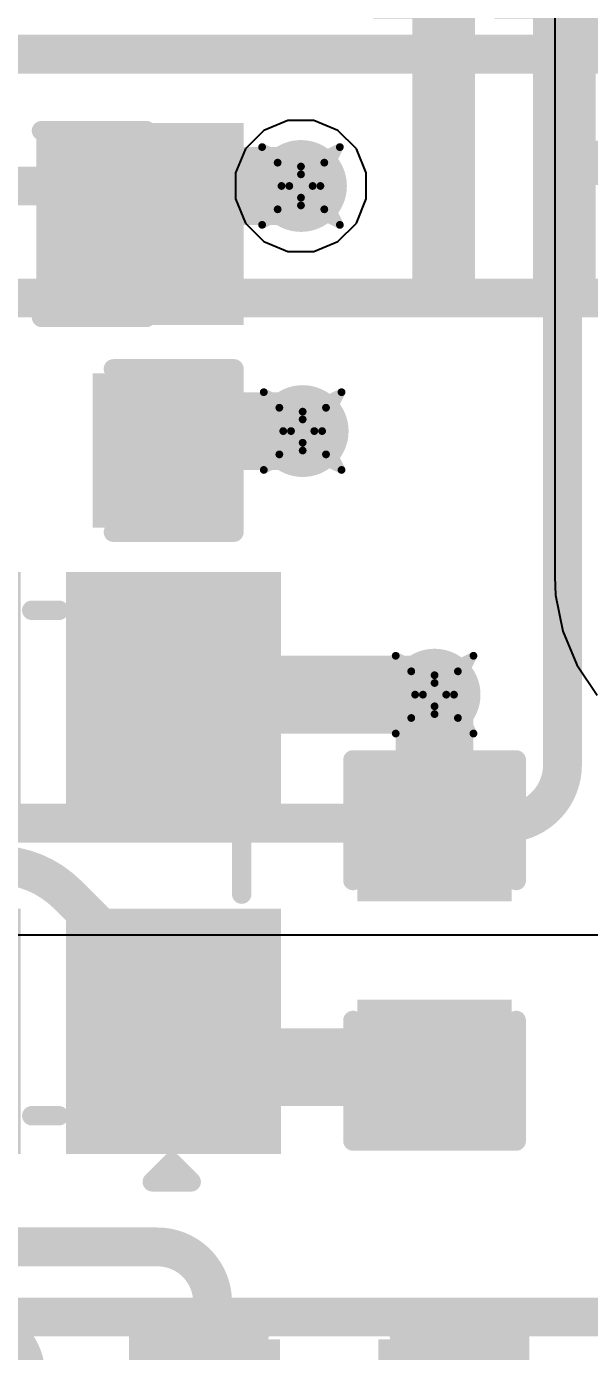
# Model space of a CAD drawing. Header units: inches. Extents: x -2 to 5376, y -4 to 5426.
# Drawn here: x 84.89 to 88.57, y 32.43 to 41.09 of the extents above; entities that cross this region are included whole.
import ezdxf

# ---------------------------------------------------------------- set-up
doc = ezdxf.new("R2010")
doc.units = ezdxf.units.IN
for name, color, linetype in [('Bottom Layer', 5, 'Continuous'), ('Drill Drawing', 1, 'Continuous'), ('Layer 1', 16, 'Continuous'), ('Layer 2', 76, 'Continuous'), ('Top Layer', 1, 'Continuous'), ('Top Overlay', 2, 'Continuous'), ('Top Paste', 8, 'Continuous'), ('Top Solder', 216, 'Continuous'), ('Via Holes', 16, 'Continuous')]:
    doc.layers.add(name, color=color, linetype=linetype)
doc.styles.add('Arial Black_Bold', font='', dxfattribs={"height": 0.2})
doc.styles.get('Arial Black_Bold').set_extended_font_data('Arial Black', bold=True)

# ---------------------------------------------------------------- blocks, each defined once
blk = doc.blocks.new('SMD3225_4P_132')
at = {"layer": 'Top Layer'}
for points in [[(-1.8, 1.45), (-0.4, 1.45), (-0.4, 0.25), (-1.8, 0.25)], [(0.4, 1.45), (1.8, 1.45), (1.8, 0.25), (0.4, 0.25)], [(-1.8, -0.25), (-0.4, -0.25), (-0.4, -1.45), (-1.8, -1.45)], [(0.4, -0.25), (1.8, -0.25), (1.8, -1.45), (0.4, -1.45)]]:
    blk.add_hatch(color=1, dxfattribs=at).paths.add_polyline_path(points)
at = {"layer": 'Top Paste'}
for points in [[(-1.8, 1.45), (-0.4, 1.45), (-0.4, 0.25), (-1.8, 0.25)], [(0.4, 1.45), (1.8, 1.45), (1.8, 0.25), (0.4, 0.25)], [(-1.8, -0.25), (-0.4, -0.25), (-0.4, -1.45), (-1.8, -1.45)], [(0.4, -0.25), (1.8, -0.25), (1.8, -1.45), (0.4, -1.45)]]:
    blk.add_hatch(color=8, dxfattribs=at).paths.add_polyline_path(points)
at = {"layer": 'Top Solder'}
for points in [[(-1.9016, 1.5516), (-0.2984, 1.5516), (-0.2984, 0.1484), (-1.9016, 0.1484)], [(0.2984, 1.5516), (1.9016, 1.5516), (1.9016, 0.1484), (0.2984, 0.1484)], [(-1.9016, -0.1484), (-0.2984, -0.1484), (-0.2984, -1.5516), (-1.9016, -1.5516)], [(0.2984, -0.1484), (1.9016, -0.1484), (1.9016, -1.5516), (0.2984, -1.5516)]]:
    blk.add_hatch(color=216, dxfattribs=at).paths.add_polyline_path(points)
at = {"layer": 'Top Overlay'}
for points in [[(-0.2032, 1.2954, 0.127, 0.127, 0), (0.1778, 1.2954, 0.127, 0.127, 0)], [(-1.651, 0.0762, 0.127, 0.127, 0), (-1.651, -0.1016, 0.127, 0.127, 0)], [(1.651, 0.0762, 0.127, 0.127, 0), (1.651, -0.1016, 0.127, 0.127, 0)], [(-2.0828, -0.7112, 0.127, 0.127, 0), (-2.0828, -0.9652, 0.127, 0.127, 0)], [(-2.0828, -0.7112, 0.127, 0.127, 0), (-1.9558, -0.8382, 0.127, 0.127, 0)], [(-1.9558, -0.8382, 0.127, 0.127, 0), (-2.0828, -0.9652, 0.127, 0.127, 0)], [(-0.2032, -1.2954, 0.127, 0.127, 0), (0.1778, -1.2954, 0.127, 0.127, 0)]]:
    blk.add_lwpolyline(points, format="xyseb", dxfattribs=at)
for points in [[(-0.2349, 1.2954, 0.0635, 0.0635, 1), (-0.1714, 1.2954, 0.0635, 0.0635, 1)], [(0.1461, 1.2954, 0.0635, 0.0635, 1), (0.2095, 1.2954, 0.0635, 0.0635, 1)], [(-1.6827, 0.0762, 0.0635, 0.0635, 1), (-1.6193, 0.0762, 0.0635, 0.0635, 1)], [(1.6193, 0.0762, 0.0635, 0.0635, 1), (1.6827, 0.0762, 0.0635, 0.0635, 1)], [(-1.6827, -0.1016, 0.0635, 0.0635, 1), (-1.6193, -0.1016, 0.0635, 0.0635, 1)], [(1.6193, -0.1016, 0.0635, 0.0635, 1), (1.6827, -0.1016, 0.0635, 0.0635, 1)], [(-2.1145, -0.7112, 0.0635, 0.0635, 1), (-2.0511, -0.7112, 0.0635, 0.0635, 1)], [(-2.1145, -0.7112, 0.0635, 0.0635, 1), (-2.0511, -0.7112, 0.0635, 0.0635, 1)], [(-1.9875, -0.8382, 0.0635, 0.0635, 1), (-1.9241, -0.8382, 0.0635, 0.0635, 1)], [(-1.9875, -0.8382, 0.0635, 0.0635, 1), (-1.9241, -0.8382, 0.0635, 0.0635, 1)], [(-2.1145, -0.9652, 0.0635, 0.0635, 1), (-2.0511, -0.9652, 0.0635, 0.0635, 1)], [(-2.1145, -0.9652, 0.0635, 0.0635, 1), (-2.0511, -0.9652, 0.0635, 0.0635, 1)], [(-0.2349, -1.2954, 0.0635, 0.0635, 1), (-0.1714, -1.2954, 0.0635, 0.0635, 1)], [(0.1461, -1.2954, 0.0635, 0.0635, 1), (0.2095, -1.2954, 0.0635, 0.0635, 1)]]:
    blk.add_lwpolyline(points, format="xyseb", close=True, dxfattribs=at)
blk = doc.blocks.new('LED_0603_243')
at = {"layer": 'Top Layer'}
for points in [[(-1, 0.5), (-0.5, 0.5), (-0.5, -0.5), (-1, -0.5)], [(0.5, 0.5), (1, 0.5), (1, -0.5), (0.5, -0.5)]]:
    blk.add_hatch(color=1, dxfattribs=at).paths.add_polyline_path(points)
at = {"layer": 'Top Overlay'}
blk.add_hatch(color=2, dxfattribs=at).paths.add_polyline_path([(1.1176, -0.6604), (1.7526, -0.6604), (1.7526, 0.6604), (1.1176, 0.6604)])
at = {"layer": 'Top Paste'}
for points in [[(-1, 0.5), (-0.5, 0.5), (-0.5, -0.5), (-1, -0.5)], [(0.5, 0.5), (1, 0.5), (1, -0.5), (0.5, -0.5)]]:
    blk.add_hatch(color=8, dxfattribs=at).paths.add_polyline_path(points)
at = {"layer": 'Top Solder'}
for points in [[(-1.1016, 0.6016), (-0.3984, 0.6016), (-0.3984, -0.6016), (-1.1016, -0.6016)], [(0.3984, 0.6016), (1.1016, 0.6016), (1.1016, -0.6016), (0.3984, -0.6016)]]:
    blk.add_hatch(color=216, dxfattribs=at).paths.add_polyline_path(points)
at = {"layer": 'Top Overlay'}
for points in [[(-1.1176, 0.6096, 0.127, 0.127, 0), (-0.4318, 0.6096, 0.127, 0.127, 0)], [(-1.1176, -0.6096, 0.127, 0.127, 0), (-1.1176, 0.6096, 0.127, 0.127, 0)], [(0.4318, 0.6096, 0.127, 0.127, 0), (1.1176, 0.6096, 0.127, 0.127, 0)], [(1.1176, -0.6096, 0.127, 0.127, 0), (1.1176, 0.6096, 0.127, 0.127, 0)], [(-1.1176, -0.6096, 0.127, 0.127, 0), (-0.4318, -0.6096, 0.127, 0.127, 0)], [(0.4318, -0.6096, 0.127, 0.127, 0), (1.1176, -0.6096, 0.127, 0.127, 0)]]:
    blk.add_lwpolyline(points, format="xyseb", dxfattribs=at)
for points in [[(-1.1494, 0.6096, 0.0635, 0.0635, 1), (-1.0858, 0.6096, 0.0635, 0.0635, 1)], [(-1.1494, 0.6096, 0.0635, 0.0635, 1), (-1.0858, 0.6096, 0.0635, 0.0635, 1)], [(-0.4636, 0.6096, 0.0635, 0.0635, 1), (-0.4001, 0.6096, 0.0635, 0.0635, 1)], [(0.4001, 0.6096, 0.0635, 0.0635, 1), (0.4636, 0.6096, 0.0635, 0.0635, 1)], [(1.0859, 0.6096, 0.0635, 0.0635, 1), (1.1494, 0.6096, 0.0635, 0.0635, 1)], [(1.0859, 0.6096, 0.0635, 0.0635, 1), (1.1494, 0.6096, 0.0635, 0.0635, 1)], [(-1.1494, -0.6096, 0.0635, 0.0635, 1), (-1.0858, -0.6096, 0.0635, 0.0635, 1)], [(-1.1494, -0.6096, 0.0635, 0.0635, 1), (-1.0858, -0.6096, 0.0635, 0.0635, 1)], [(-0.4636, -0.6096, 0.0635, 0.0635, 1), (-0.4001, -0.6096, 0.0635, 0.0635, 1)], [(0.4001, -0.6096, 0.0635, 0.0635, 1), (0.4636, -0.6096, 0.0635, 0.0635, 1)], [(1.0859, -0.6096, 0.0635, 0.0635, 1), (1.1494, -0.6096, 0.0635, 0.0635, 1)], [(1.0859, -0.6096, 0.0635, 0.0635, 1), (1.1494, -0.6096, 0.0635, 0.0635, 1)]]:
    blk.add_lwpolyline(points, format="xyseb", close=True, dxfattribs=at)
blk = doc.blocks.new('C___0603_327')
at = {"layer": 'Top Layer'}
for points in [[(-0.381, 0.4445), (-0.381, -0.4445), (-1.143, -0.4445), (-1.143, 0.4445)], [(1.143, 0.4445), (1.143, -0.4445), (0.381, -0.4445), (0.381, 0.4445)]]:
    blk.add_hatch(color=1, dxfattribs=at).paths.add_polyline_path(points)
at = {"layer": 'Top Paste'}
for points in [[(-0.381, 0.4445), (-0.381, -0.4445), (-1.143, -0.4445), (-1.143, 0.4445)], [(1.143, 0.4445), (1.143, -0.4445), (0.381, -0.4445), (0.381, 0.4445)]]:
    blk.add_hatch(color=8, dxfattribs=at).paths.add_polyline_path(points)
at = {"layer": 'Top Solder'}
for points in [[(-0.321, 0.5045), (-0.321, -0.5045), (-1.203, -0.5045), (-1.203, 0.5045)], [(1.203, 0.5045), (1.203, -0.5045), (0.321, -0.5045), (0.321, 0.5045)]]:
    blk.add_hatch(color=216, dxfattribs=at).paths.add_polyline_path(points)
at = {"layer": 'Top Overlay'}
for points in [[(-1.2446, 0.5334, 0.127, 0.127, 0), (-1.2446, -0.5334, 0.127, 0.127, 0)], [(-0.4572, 0.5334, 0.127, 0.127, 0), (-1.2446, 0.5334, 0.127, 0.127, 0)], [(1.2446, 0.5334, 0.127, 0.127, 0), (0.4572, 0.5334, 0.127, 0.127, 0)], [(1.2446, 0.5334, 0.127, 0.127, 0), (1.2446, -0.5334, 0.127, 0.127, 0)], [(-0.4572, -0.5334, 0.127, 0.127, 0), (-1.2446, -0.5334, 0.127, 0.127, 0)], [(1.2446, -0.5334, 0.127, 0.127, 0), (0.4572, -0.5334, 0.127, 0.127, 0)]]:
    blk.add_lwpolyline(points, format="xyseb", dxfattribs=at)
for points in [[(-1.2764, 0.5334, 0.0635, 0.0635, 1), (-1.2128, 0.5334, 0.0635, 0.0635, 1)], [(-1.2764, 0.5334, 0.0635, 0.0635, 1), (-1.2128, 0.5334, 0.0635, 0.0635, 1)], [(-0.4889, 0.5334, 0.0635, 0.0635, 1), (-0.4254, 0.5334, 0.0635, 0.0635, 1)], [(0.4254, 0.5334, 0.0635, 0.0635, 1), (0.4889, 0.5334, 0.0635, 0.0635, 1)], [(1.2128, 0.5334, 0.0635, 0.0635, 1), (1.2764, 0.5334, 0.0635, 0.0635, 1)], [(1.2128, 0.5334, 0.0635, 0.0635, 1), (1.2764, 0.5334, 0.0635, 0.0635, 1)], [(-1.2764, -0.5334, 0.0635, 0.0635, 1), (-1.2128, -0.5334, 0.0635, 0.0635, 1)], [(-1.2764, -0.5334, 0.0635, 0.0635, 1), (-1.2128, -0.5334, 0.0635, 0.0635, 1)], [(-0.4889, -0.5334, 0.0635, 0.0635, 1), (-0.4254, -0.5334, 0.0635, 0.0635, 1)], [(0.4254, -0.5334, 0.0635, 0.0635, 1), (0.4889, -0.5334, 0.0635, 0.0635, 1)], [(1.2128, -0.5334, 0.0635, 0.0635, 1), (1.2764, -0.5334, 0.0635, 0.0635, 1)], [(1.2128, -0.5334, 0.0635, 0.0635, 1), (1.2764, -0.5334, 0.0635, 0.0635, 1)]]:
    blk.add_lwpolyline(points, format="xyseb", close=True, dxfattribs=at)
blk = doc.blocks.new('C___0603_337')
at = {"layer": 'Top Layer'}
for points in [[(-0.381, 0.4445), (-0.381, -0.4445), (-1.143, -0.4445), (-1.143, 0.4445)], [(1.143, 0.4445), (1.143, -0.4445), (0.381, -0.4445), (0.381, 0.4445)]]:
    blk.add_hatch(color=1, dxfattribs=at).paths.add_polyline_path(points)
at = {"layer": 'Top Paste'}
for points in [[(-0.381, 0.4445), (-0.381, -0.4445), (-1.143, -0.4445), (-1.143, 0.4445)], [(1.143, 0.4445), (1.143, -0.4445), (0.381, -0.4445), (0.381, 0.4445)]]:
    blk.add_hatch(color=8, dxfattribs=at).paths.add_polyline_path(points)
at = {"layer": 'Top Solder'}
for points in [[(-0.321, 0.5045), (-0.321, -0.5045), (-1.203, -0.5045), (-1.203, 0.5045)], [(1.203, 0.5045), (1.203, -0.5045), (0.321, -0.5045), (0.321, 0.5045)]]:
    blk.add_hatch(color=216, dxfattribs=at).paths.add_polyline_path(points)
at = {"layer": 'Top Overlay'}
for points in [[(-1.2446, -0.5334, 0.127, 0.127, 0), (-1.2446, 0.5334, 0.127, 0.127, 0)], [(-0.4572, 0.5334, 0.127, 0.127, 0), (-1.2446, 0.5334, 0.127, 0.127, 0)], [(1.2446, 0.5334, 0.127, 0.127, 0), (0.4572, 0.5334, 0.127, 0.127, 0)], [(1.2446, -0.5334, 0.127, 0.127, 0), (1.2446, 0.5334, 0.127, 0.127, 0)], [(-0.4572, -0.5334, 0.127, 0.127, 0), (-1.2446, -0.5334, 0.127, 0.127, 0)], [(1.2446, -0.5334, 0.127, 0.127, 0), (0.4572, -0.5334, 0.127, 0.127, 0)]]:
    blk.add_lwpolyline(points, format="xyseb", dxfattribs=at)
for points in [[(-1.2764, 0.5334, 0.0635, 0.0635, 1), (-1.2128, 0.5334, 0.0635, 0.0635, 1)], [(-1.2764, 0.5334, 0.0635, 0.0635, 1), (-1.2128, 0.5334, 0.0635, 0.0635, 1)], [(-0.4889, 0.5334, 0.0635, 0.0635, 1), (-0.4254, 0.5334, 0.0635, 0.0635, 1)], [(0.4254, 0.5334, 0.0635, 0.0635, 1), (0.4889, 0.5334, 0.0635, 0.0635, 1)], [(1.2128, 0.5334, 0.0635, 0.0635, 1), (1.2764, 0.5334, 0.0635, 0.0635, 1)], [(1.2128, 0.5334, 0.0635, 0.0635, 1), (1.2764, 0.5334, 0.0635, 0.0635, 1)], [(-1.2764, -0.5334, 0.0635, 0.0635, 1), (-1.2128, -0.5334, 0.0635, 0.0635, 1)], [(-1.2764, -0.5334, 0.0635, 0.0635, 1), (-1.2128, -0.5334, 0.0635, 0.0635, 1)], [(-0.4889, -0.5334, 0.0635, 0.0635, 1), (-0.4254, -0.5334, 0.0635, 0.0635, 1)], [(0.4254, -0.5334, 0.0635, 0.0635, 1), (0.4889, -0.5334, 0.0635, 0.0635, 1)], [(1.2128, -0.5334, 0.0635, 0.0635, 1), (1.2764, -0.5334, 0.0635, 0.0635, 1)], [(1.2128, -0.5334, 0.0635, 0.0635, 1), (1.2764, -0.5334, 0.0635, 0.0635, 1)]]:
    blk.add_lwpolyline(points, format="xyseb", close=True, dxfattribs=at)
blk = doc.blocks.new('C___0603_338')
at = {"layer": 'Top Layer'}
for points in [[(-0.381, 0.4445), (-0.381, -0.4445), (-1.143, -0.4445), (-1.143, 0.4445)], [(1.143, 0.4445), (1.143, -0.4445), (0.381, -0.4445), (0.381, 0.4445)]]:
    blk.add_hatch(color=1, dxfattribs=at).paths.add_polyline_path(points)
at = {"layer": 'Top Paste'}
for points in [[(-0.381, 0.4445), (-0.381, -0.4445), (-1.143, -0.4445), (-1.143, 0.4445)], [(1.143, 0.4445), (1.143, -0.4445), (0.381, -0.4445), (0.381, 0.4445)]]:
    blk.add_hatch(color=8, dxfattribs=at).paths.add_polyline_path(points)
at = {"layer": 'Top Solder'}
for points in [[(-0.321, 0.5045), (-0.321, -0.5045), (-1.203, -0.5045), (-1.203, 0.5045)], [(1.203, 0.5045), (1.203, -0.5045), (0.321, -0.5045), (0.321, 0.5045)]]:
    blk.add_hatch(color=216, dxfattribs=at).paths.add_polyline_path(points)
at = {"layer": 'Top Overlay'}
for points in [[(-1.2446, 0.5334, 0.127, 0.127, 0), (-1.2446, -0.5334, 0.127, 0.127, 0)], [(-0.4572, 0.5334, 0.127, 0.127, 0), (-1.2446, 0.5334, 0.127, 0.127, 0)], [(1.2446, 0.5334, 0.127, 0.127, 0), (0.4572, 0.5334, 0.127, 0.127, 0)], [(1.2446, 0.5334, 0.127, 0.127, 0), (1.2446, -0.5334, 0.127, 0.127, 0)], [(-0.4572, -0.5334, 0.127, 0.127, 0), (-1.2446, -0.5334, 0.127, 0.127, 0)], [(1.2446, -0.5334, 0.127, 0.127, 0), (0.4572, -0.5334, 0.127, 0.127, 0)]]:
    blk.add_lwpolyline(points, format="xyseb", dxfattribs=at)
for points in [[(-1.2764, 0.5334, 0.0635, 0.0635, 1), (-1.2128, 0.5334, 0.0635, 0.0635, 1)], [(-1.2764, 0.5334, 0.0635, 0.0635, 1), (-1.2128, 0.5334, 0.0635, 0.0635, 1)], [(-0.4889, 0.5334, 0.0635, 0.0635, 1), (-0.4254, 0.5334, 0.0635, 0.0635, 1)], [(0.4254, 0.5334, 0.0635, 0.0635, 1), (0.4889, 0.5334, 0.0635, 0.0635, 1)], [(1.2128, 0.5334, 0.0635, 0.0635, 1), (1.2764, 0.5334, 0.0635, 0.0635, 1)], [(1.2128, 0.5334, 0.0635, 0.0635, 1), (1.2764, 0.5334, 0.0635, 0.0635, 1)], [(-1.2764, -0.5334, 0.0635, 0.0635, 1), (-1.2128, -0.5334, 0.0635, 0.0635, 1)], [(-1.2764, -0.5334, 0.0635, 0.0635, 1), (-1.2128, -0.5334, 0.0635, 0.0635, 1)], [(-0.4889, -0.5334, 0.0635, 0.0635, 1), (-0.4254, -0.5334, 0.0635, 0.0635, 1)], [(0.4254, -0.5334, 0.0635, 0.0635, 1), (0.4889, -0.5334, 0.0635, 0.0635, 1)], [(1.2128, -0.5334, 0.0635, 0.0635, 1), (1.2764, -0.5334, 0.0635, 0.0635, 1)], [(1.2128, -0.5334, 0.0635, 0.0635, 1), (1.2764, -0.5334, 0.0635, 0.0635, 1)]]:
    blk.add_lwpolyline(points, format="xyseb", close=True, dxfattribs=at)

msp = doc.modelspace()

# ---------------------------------------------------------------- hatches: boundary and pattern name
at = {"layer": 'Bottom Layer'}
h = msp.add_hatch(color=5, dxfattribs=at)
edge = h.paths.add_edge_path()
edge.add_arc((86.6835, 40.0442), 0.3, 0, 360)
h = msp.add_hatch(color=5, dxfattribs=at)
edge = h.paths.add_edge_path()
edge.add_arc((86.6946, 38.443), 0.3, 0, 360)
h = msp.add_hatch(color=5, dxfattribs=at)
edge = h.paths.add_edge_path()
edge.add_arc((87.5564, 36.721), 0.3, 0, 360)
at = {"layer": 'Layer 1'}
h = msp.add_hatch(color=16, dxfattribs=at)
edge = h.paths.add_edge_path()
edge.add_arc((86.6835, 40.0442), 0.3, 0, 360)
h = msp.add_hatch(color=16, dxfattribs=at)
edge = h.paths.add_edge_path()
edge.add_arc((86.6946, 38.443), 0.3, 0, 360)
h = msp.add_hatch(color=16, dxfattribs=at)
edge = h.paths.add_edge_path()
edge.add_arc((87.5564, 36.721), 0.3, 0, 360)
at = {"layer": 'Layer 2'}
h = msp.add_hatch(color=76, dxfattribs=at)
edge = h.paths.add_edge_path()
edge.add_arc((86.6835, 40.0442), 0.3, 0, 360)
h = msp.add_hatch(color=76, dxfattribs=at)
edge = h.paths.add_edge_path()
edge.add_arc((86.6946, 38.443), 0.3, 0, 360)
h = msp.add_hatch(color=76, dxfattribs=at)
edge = h.paths.add_edge_path()
edge.add_arc((87.5564, 36.721), 0.3, 0, 360)
at = {"layer": 'Top Layer'}
h = msp.add_hatch(color=1, dxfattribs=at)
edge = h.paths.add_edge_path()
edge.add_arc((86.6835, 40.0442), 0.3, 0, 360)
h = msp.add_hatch(color=1, dxfattribs=at)
edge = h.paths.add_edge_path()
edge.add_arc((86.6946, 38.443), 0.3, 0, 360)
h = msp.add_hatch(color=1, dxfattribs=at)
edge = h.paths.add_edge_path()
edge.add_arc((87.5564, 36.721), 0.3, 0, 360)
at = {"layer": 'Via Holes'}
h = msp.add_hatch(color=7, dxfattribs=at)
edge = h.paths.add_edge_path()
edge.add_arc((86.6835, 40.0442), 0.15, 0, 360)
h = msp.add_hatch(color=7, dxfattribs=at)
edge = h.paths.add_edge_path()
edge.add_arc((86.6946, 38.443), 0.15, 0, 360)
h = msp.add_hatch(color=7, dxfattribs=at)
edge = h.paths.add_edge_path()
edge.add_arc((87.5564, 36.721), 0.15, 0, 360)

# ---------------------------------------------------------------- linework, layer by layer
at = {"layer": 'Bottom Layer'}
for points in [[(75.4791, 40.9056, 0.254, 0.254, 0), (97.3488, 40.9056, 0.254, 0.254, 0)], [(75.411, 39.3124, 0.254, 0.254, 0), (96.0465, 39.3124, 0.254, 0.254, 0)], [(74.3319, 32.6554, 0.254, 0.254, 0), (98.52, 32.6554, 0.254, 0.254, 0)]]:
    msp.add_lwpolyline(points, format="xyseb", dxfattribs=at)
at = {"layer": 'Drill Drawing'}
for points in [[(86.4295, 40.2982, 0.0508, 0.0508, 0), (86.6835, 40.1712, 0.0508, 0.0508, 0)], [(86.4295, 40.2982, 0.0508, 0.0508, 0), (86.5565, 40.0442, 0.0508, 0.0508, 0)], [(86.6835, 40.1712, 0.0508, 0.0508, 0), (86.9375, 40.2982, 0.0508, 0.0508, 0)], [(86.8105, 40.0442, 0.0508, 0.0508, 0), (86.9375, 40.2982, 0.0508, 0.0508, 0)], [(86.5311, 40.1966, 0.0508, 0.0508, 0), (86.6835, 40.1204, 0.0508, 0.0508, 0)], [(86.5311, 40.1966, 0.0508, 0.0508, 0), (86.6073, 40.0442, 0.0508, 0.0508, 0)], [(86.6835, 40.1204, 0.0508, 0.0508, 0), (86.8359, 40.1966, 0.0508, 0.0508, 0)], [(86.7597, 40.0442, 0.0508, 0.0508, 0), (86.8359, 40.1966, 0.0508, 0.0508, 0)], [(86.4295, 39.7902, 0.0508, 0.0508, 0), (86.5565, 40.0442, 0.0508, 0.0508, 0)], [(86.5311, 39.8918, 0.0508, 0.0508, 0), (86.6073, 40.0442, 0.0508, 0.0508, 0)], [(86.5311, 39.8918, 0.0508, 0.0508, 0), (86.6835, 39.968, 0.0508, 0.0508, 0)], [(86.6835, 39.968, 0.0508, 0.0508, 0), (86.8359, 39.8918, 0.0508, 0.0508, 0)], [(86.7597, 40.0442, 0.0508, 0.0508, 0), (86.8359, 39.8918, 0.0508, 0.0508, 0)], [(86.8105, 40.0442, 0.0508, 0.0508, 0), (86.9375, 39.7902, 0.0508, 0.0508, 0)], [(86.4295, 39.7902, 0.0508, 0.0508, 0), (86.6835, 39.9172, 0.0508, 0.0508, 0)], [(86.6835, 39.9172, 0.0508, 0.0508, 0), (86.9375, 39.7902, 0.0508, 0.0508, 0)], [(86.4406, 38.697, 0.0508, 0.0508, 0), (86.6946, 38.57, 0.0508, 0.0508, 0)], [(86.4406, 38.697, 0.0508, 0.0508, 0), (86.5676, 38.443, 0.0508, 0.0508, 0)], [(86.6946, 38.57, 0.0508, 0.0508, 0), (86.9486, 38.697, 0.0508, 0.0508, 0)], [(86.8216, 38.443, 0.0508, 0.0508, 0), (86.9486, 38.697, 0.0508, 0.0508, 0)], [(86.5422, 38.5954, 0.0508, 0.0508, 0), (86.6946, 38.5192, 0.0508, 0.0508, 0)], [(86.5422, 38.5954, 0.0508, 0.0508, 0), (86.6184, 38.443, 0.0508, 0.0508, 0)], [(86.6946, 38.5192, 0.0508, 0.0508, 0), (86.847, 38.5954, 0.0508, 0.0508, 0)], [(86.7708, 38.443, 0.0508, 0.0508, 0), (86.847, 38.5954, 0.0508, 0.0508, 0)], [(86.4406, 38.189, 0.0508, 0.0508, 0), (86.5676, 38.443, 0.0508, 0.0508, 0)], [(86.5422, 38.2906, 0.0508, 0.0508, 0), (86.6184, 38.443, 0.0508, 0.0508, 0)], [(86.7708, 38.443, 0.0508, 0.0508, 0), (86.847, 38.2906, 0.0508, 0.0508, 0)], [(86.8216, 38.443, 0.0508, 0.0508, 0), (86.9486, 38.189, 0.0508, 0.0508, 0)], [(86.5422, 38.2906, 0.0508, 0.0508, 0), (86.6946, 38.3668, 0.0508, 0.0508, 0)], [(86.6946, 38.3668, 0.0508, 0.0508, 0), (86.847, 38.2906, 0.0508, 0.0508, 0)], [(86.4406, 38.189, 0.0508, 0.0508, 0), (86.6946, 38.316, 0.0508, 0.0508, 0)], [(86.6946, 38.316, 0.0508, 0.0508, 0), (86.9486, 38.189, 0.0508, 0.0508, 0)], [(87.3024, 36.975, 0.0508, 0.0508, 0), (87.5564, 36.848, 0.0508, 0.0508, 0)], [(87.3024, 36.975, 0.0508, 0.0508, 0), (87.4294, 36.721, 0.0508, 0.0508, 0)], [(87.5564, 36.848, 0.0508, 0.0508, 0), (87.8104, 36.975, 0.0508, 0.0508, 0)], [(87.6834, 36.721, 0.0508, 0.0508, 0), (87.8104, 36.975, 0.0508, 0.0508, 0)], [(87.404, 36.8734, 0.0508, 0.0508, 0), (87.5564, 36.7972, 0.0508, 0.0508, 0)], [(87.404, 36.8734, 0.0508, 0.0508, 0), (87.4802, 36.721, 0.0508, 0.0508, 0)], [(87.5564, 36.7972, 0.0508, 0.0508, 0), (87.7088, 36.8734, 0.0508, 0.0508, 0)], [(87.6326, 36.721, 0.0508, 0.0508, 0), (87.7088, 36.8734, 0.0508, 0.0508, 0)], [(87.3024, 36.467, 0.0508, 0.0508, 0), (87.4294, 36.721, 0.0508, 0.0508, 0)], [(87.404, 36.5686, 0.0508, 0.0508, 0), (87.4802, 36.721, 0.0508, 0.0508, 0)], [(87.6326, 36.721, 0.0508, 0.0508, 0), (87.7088, 36.5686, 0.0508, 0.0508, 0)], [(87.6834, 36.721, 0.0508, 0.0508, 0), (87.8104, 36.467, 0.0508, 0.0508, 0)], [(87.3024, 36.467, 0.0508, 0.0508, 0), (87.5564, 36.594, 0.0508, 0.0508, 0)], [(87.404, 36.5686, 0.0508, 0.0508, 0), (87.5564, 36.6448, 0.0508, 0.0508, 0)], [(87.5564, 36.6448, 0.0508, 0.0508, 0), (87.7088, 36.5686, 0.0508, 0.0508, 0)], [(87.5564, 36.594, 0.0508, 0.0508, 0), (87.8104, 36.467, 0.0508, 0.0508, 0)]]:
    msp.add_lwpolyline(points, format="xyseb", dxfattribs=at)
for points in [[(86.4168, 40.2982, 0.0254, 0.0254, 1), (86.4422, 40.2982, 0.0254, 0.0254, 1)], [(86.4168, 40.2982, 0.0254, 0.0254, 1), (86.4422, 40.2982, 0.0254, 0.0254, 1)], [(86.9248, 40.2982, 0.0254, 0.0254, 1), (86.9502, 40.2982, 0.0254, 0.0254, 1)], [(86.9248, 40.2982, 0.0254, 0.0254, 1), (86.9502, 40.2982, 0.0254, 0.0254, 1)], [(86.5184, 40.1966, 0.0254, 0.0254, 1), (86.5438, 40.1966, 0.0254, 0.0254, 1)], [(86.5184, 40.1966, 0.0254, 0.0254, 1), (86.5438, 40.1966, 0.0254, 0.0254, 1)], [(86.6708, 40.1712, 0.0254, 0.0254, 1), (86.6962, 40.1712, 0.0254, 0.0254, 1)], [(86.6708, 40.1712, 0.0254, 0.0254, 1), (86.6962, 40.1712, 0.0254, 0.0254, 1)], [(86.8232, 40.1966, 0.0254, 0.0254, 1), (86.8486, 40.1966, 0.0254, 0.0254, 1)], [(86.8232, 40.1966, 0.0254, 0.0254, 1), (86.8486, 40.1966, 0.0254, 0.0254, 1)], [(86.6708, 40.1204, 0.0254, 0.0254, 1), (86.6962, 40.1204, 0.0254, 0.0254, 1)], [(86.6708, 40.1204, 0.0254, 0.0254, 1), (86.6962, 40.1204, 0.0254, 0.0254, 1)], [(86.5438, 40.0442, 0.0254, 0.0254, 1), (86.5692, 40.0442, 0.0254, 0.0254, 1)], [(86.5438, 40.0442, 0.0254, 0.0254, 1), (86.5692, 40.0442, 0.0254, 0.0254, 1)], [(86.5946, 40.0442, 0.0254, 0.0254, 1), (86.62, 40.0442, 0.0254, 0.0254, 1)], [(86.5946, 40.0442, 0.0254, 0.0254, 1), (86.62, 40.0442, 0.0254, 0.0254, 1)], [(86.6708, 39.968, 0.0254, 0.0254, 1), (86.6962, 39.968, 0.0254, 0.0254, 1)], [(86.6708, 39.968, 0.0254, 0.0254, 1), (86.6962, 39.968, 0.0254, 0.0254, 1)], [(86.747, 40.0442, 0.0254, 0.0254, 1), (86.7724, 40.0442, 0.0254, 0.0254, 1)], [(86.747, 40.0442, 0.0254, 0.0254, 1), (86.7724, 40.0442, 0.0254, 0.0254, 1)], [(86.7978, 40.0442, 0.0254, 0.0254, 1), (86.8232, 40.0442, 0.0254, 0.0254, 1)], [(86.7978, 40.0442, 0.0254, 0.0254, 1), (86.8232, 40.0442, 0.0254, 0.0254, 1)], [(86.5184, 39.8918, 0.0254, 0.0254, 1), (86.5438, 39.8918, 0.0254, 0.0254, 1)], [(86.5184, 39.8918, 0.0254, 0.0254, 1), (86.5438, 39.8918, 0.0254, 0.0254, 1)], [(86.6708, 39.9172, 0.0254, 0.0254, 1), (86.6962, 39.9172, 0.0254, 0.0254, 1)], [(86.6708, 39.9172, 0.0254, 0.0254, 1), (86.6962, 39.9172, 0.0254, 0.0254, 1)], [(86.8232, 39.8918, 0.0254, 0.0254, 1), (86.8486, 39.8918, 0.0254, 0.0254, 1)], [(86.8232, 39.8918, 0.0254, 0.0254, 1), (86.8486, 39.8918, 0.0254, 0.0254, 1)], [(86.4168, 39.7902, 0.0254, 0.0254, 1), (86.4422, 39.7902, 0.0254, 0.0254, 1)], [(86.4168, 39.7902, 0.0254, 0.0254, 1), (86.4422, 39.7902, 0.0254, 0.0254, 1)], [(86.9248, 39.7902, 0.0254, 0.0254, 1), (86.9502, 39.7902, 0.0254, 0.0254, 1)], [(86.9248, 39.7902, 0.0254, 0.0254, 1), (86.9502, 39.7902, 0.0254, 0.0254, 1)], [(86.4279, 38.697, 0.0254, 0.0254, 1), (86.4533, 38.697, 0.0254, 0.0254, 1)], [(86.4279, 38.697, 0.0254, 0.0254, 1), (86.4533, 38.697, 0.0254, 0.0254, 1)], [(86.9359, 38.697, 0.0254, 0.0254, 1), (86.9613, 38.697, 0.0254, 0.0254, 1)], [(86.9359, 38.697, 0.0254, 0.0254, 1), (86.9613, 38.697, 0.0254, 0.0254, 1)], [(86.5295, 38.5954, 0.0254, 0.0254, 1), (86.5549, 38.5954, 0.0254, 0.0254, 1)], [(86.5295, 38.5954, 0.0254, 0.0254, 1), (86.5549, 38.5954, 0.0254, 0.0254, 1)], [(86.8343, 38.5954, 0.0254, 0.0254, 1), (86.8597, 38.5954, 0.0254, 0.0254, 1)], [(86.8343, 38.5954, 0.0254, 0.0254, 1), (86.8597, 38.5954, 0.0254, 0.0254, 1)], [(86.6819, 38.57, 0.0254, 0.0254, 1), (86.7073, 38.57, 0.0254, 0.0254, 1)], [(86.6819, 38.57, 0.0254, 0.0254, 1), (86.7073, 38.57, 0.0254, 0.0254, 1)], [(86.6819, 38.5192, 0.0254, 0.0254, 1), (86.7073, 38.5192, 0.0254, 0.0254, 1)], [(86.6819, 38.5192, 0.0254, 0.0254, 1), (86.7073, 38.5192, 0.0254, 0.0254, 1)], [(86.5549, 38.443, 0.0254, 0.0254, 1), (86.5803, 38.443, 0.0254, 0.0254, 1)], [(86.5549, 38.443, 0.0254, 0.0254, 1), (86.5803, 38.443, 0.0254, 0.0254, 1)], [(86.6057, 38.443, 0.0254, 0.0254, 1), (86.6311, 38.443, 0.0254, 0.0254, 1)], [(86.6057, 38.443, 0.0254, 0.0254, 1), (86.6311, 38.443, 0.0254, 0.0254, 1)], [(86.7581, 38.443, 0.0254, 0.0254, 1), (86.7835, 38.443, 0.0254, 0.0254, 1)], [(86.7581, 38.443, 0.0254, 0.0254, 1), (86.7835, 38.443, 0.0254, 0.0254, 1)], [(86.8089, 38.443, 0.0254, 0.0254, 1), (86.8343, 38.443, 0.0254, 0.0254, 1)], [(86.8089, 38.443, 0.0254, 0.0254, 1), (86.8343, 38.443, 0.0254, 0.0254, 1)], [(86.6819, 38.3668, 0.0254, 0.0254, 1), (86.7073, 38.3668, 0.0254, 0.0254, 1)], [(86.6819, 38.3668, 0.0254, 0.0254, 1), (86.7073, 38.3668, 0.0254, 0.0254, 1)], [(86.5295, 38.2906, 0.0254, 0.0254, 1), (86.5549, 38.2906, 0.0254, 0.0254, 1)], [(86.5295, 38.2906, 0.0254, 0.0254, 1), (86.5549, 38.2906, 0.0254, 0.0254, 1)], [(86.6819, 38.316, 0.0254, 0.0254, 1), (86.7073, 38.316, 0.0254, 0.0254, 1)], [(86.6819, 38.316, 0.0254, 0.0254, 1), (86.7073, 38.316, 0.0254, 0.0254, 1)], [(86.8343, 38.2906, 0.0254, 0.0254, 1), (86.8597, 38.2906, 0.0254, 0.0254, 1)], [(86.8343, 38.2906, 0.0254, 0.0254, 1), (86.8597, 38.2906, 0.0254, 0.0254, 1)], [(86.4279, 38.189, 0.0254, 0.0254, 1), (86.4533, 38.189, 0.0254, 0.0254, 1)], [(86.4279, 38.189, 0.0254, 0.0254, 1), (86.4533, 38.189, 0.0254, 0.0254, 1)], [(86.9359, 38.189, 0.0254, 0.0254, 1), (86.9613, 38.189, 0.0254, 0.0254, 1)], [(86.9359, 38.189, 0.0254, 0.0254, 1), (86.9613, 38.189, 0.0254, 0.0254, 1)], [(87.2897, 36.975, 0.0254, 0.0254, 1), (87.3151, 36.975, 0.0254, 0.0254, 1)], [(87.2897, 36.975, 0.0254, 0.0254, 1), (87.3151, 36.975, 0.0254, 0.0254, 1)], [(87.7977, 36.975, 0.0254, 0.0254, 1), (87.8231, 36.975, 0.0254, 0.0254, 1)], [(87.7977, 36.975, 0.0254, 0.0254, 1), (87.8231, 36.975, 0.0254, 0.0254, 1)], [(87.3913, 36.8734, 0.0254, 0.0254, 1), (87.4167, 36.8734, 0.0254, 0.0254, 1)], [(87.3913, 36.8734, 0.0254, 0.0254, 1), (87.4167, 36.8734, 0.0254, 0.0254, 1)], [(87.6961, 36.8734, 0.0254, 0.0254, 1), (87.7215, 36.8734, 0.0254, 0.0254, 1)], [(87.6961, 36.8734, 0.0254, 0.0254, 1), (87.7215, 36.8734, 0.0254, 0.0254, 1)], [(87.5437, 36.848, 0.0254, 0.0254, 1), (87.5691, 36.848, 0.0254, 0.0254, 1)], [(87.5437, 36.848, 0.0254, 0.0254, 1), (87.5691, 36.848, 0.0254, 0.0254, 1)], [(87.5437, 36.7972, 0.0254, 0.0254, 1), (87.5691, 36.7972, 0.0254, 0.0254, 1)], [(87.5437, 36.7972, 0.0254, 0.0254, 1), (87.5691, 36.7972, 0.0254, 0.0254, 1)], [(87.4167, 36.721, 0.0254, 0.0254, 1), (87.4421, 36.721, 0.0254, 0.0254, 1)], [(87.4167, 36.721, 0.0254, 0.0254, 1), (87.4421, 36.721, 0.0254, 0.0254, 1)], [(87.4675, 36.721, 0.0254, 0.0254, 1), (87.4929, 36.721, 0.0254, 0.0254, 1)], [(87.4675, 36.721, 0.0254, 0.0254, 1), (87.4929, 36.721, 0.0254, 0.0254, 1)], [(87.6199, 36.721, 0.0254, 0.0254, 1), (87.6453, 36.721, 0.0254, 0.0254, 1)], [(87.6199, 36.721, 0.0254, 0.0254, 1), (87.6453, 36.721, 0.0254, 0.0254, 1)], [(87.6707, 36.721, 0.0254, 0.0254, 1), (87.6961, 36.721, 0.0254, 0.0254, 1)], [(87.6707, 36.721, 0.0254, 0.0254, 1), (87.6961, 36.721, 0.0254, 0.0254, 1)], [(87.5437, 36.6448, 0.0254, 0.0254, 1), (87.5691, 36.6448, 0.0254, 0.0254, 1)], [(87.5437, 36.6448, 0.0254, 0.0254, 1), (87.5691, 36.6448, 0.0254, 0.0254, 1)], [(87.5437, 36.594, 0.0254, 0.0254, 1), (87.5691, 36.594, 0.0254, 0.0254, 1)], [(87.5437, 36.594, 0.0254, 0.0254, 1), (87.5691, 36.594, 0.0254, 0.0254, 1)], [(87.3913, 36.5686, 0.0254, 0.0254, 1), (87.4167, 36.5686, 0.0254, 0.0254, 1)], [(87.3913, 36.5686, 0.0254, 0.0254, 1), (87.4167, 36.5686, 0.0254, 0.0254, 1)], [(87.6961, 36.5686, 0.0254, 0.0254, 1), (87.7215, 36.5686, 0.0254, 0.0254, 1)], [(87.6961, 36.5686, 0.0254, 0.0254, 1), (87.7215, 36.5686, 0.0254, 0.0254, 1)], [(87.2897, 36.467, 0.0254, 0.0254, 1), (87.3151, 36.467, 0.0254, 0.0254, 1)], [(87.2897, 36.467, 0.0254, 0.0254, 1), (87.3151, 36.467, 0.0254, 0.0254, 1)], [(87.7977, 36.467, 0.0254, 0.0254, 1), (87.8231, 36.467, 0.0254, 0.0254, 1)], [(87.7977, 36.467, 0.0254, 0.0254, 1), (87.8231, 36.467, 0.0254, 0.0254, 1)]]:
    msp.add_lwpolyline(points, format="xyseb", close=True, dxfattribs=at)
at = {"layer": 'Layer 1'}
for p, q in [((88.3412, 48.6918), (88.3412, 37.4904)), ((86.5986, 40.4712), (86.4416, 40.4061)), ((86.7684, 40.4712), (86.5986, 40.4712)), ((86.9254, 40.4061), (86.7684, 40.4712)), ((86.4416, 40.4061), (86.3215, 40.286)), ((87.0455, 40.286), (86.9254, 40.4061)), ((86.3215, 40.286), (86.2565, 40.1291)), ((87.1105, 40.1291), (87.0455, 40.286)), ((86.2565, 40.1291), (86.2565, 39.9592)), ((87.1105, 39.9592), (87.1105, 40.1291)), ((86.2565, 39.9592), (86.3215, 39.8023)), ((87.0455, 39.8023), (87.1105, 39.9592)), ((86.3215, 39.8023), (86.4416, 39.6822)), ((86.9254, 39.6822), (87.0455, 39.8023)), ((86.4416, 39.6822), (86.5986, 39.6172)), ((86.7684, 39.6172), (86.9254, 39.6822)), ((86.5986, 39.6172), (86.7684, 39.6172)), ((88.3412, 37.4904), (88.3471, 37.3709)), ((88.3471, 37.3709), (88.3937, 37.1365)), ((88.3937, 37.1365), (88.4852, 36.9157)), ((88.4852, 36.9157), (88.6179, 36.7169))]:
    msp.add_line(p, q, dxfattribs=at)
at = {"layer": 'Layer 2'}
msp.add_line((79.7728, 35.1522), (108.8414, 35.1522), dxfattribs=at)
for points in [[(88.392, 36.2628, 0.254, 0.254, 0), (88.392, 41.3047, 0.254, 0.254, 0)], [(81.686, 40.0442, 0.254, 0.254, 0), (86.6835, 40.0442, 0.254, 0.254, 0)], [(88.392, 36.2628, 0.254, 0.254, -0.414214), (88.0102, 35.8809, 0.254, 0.254, 0)], [(80.261, 35.8809, 0.254, 0.254, 0), (88.0102, 35.8809, 0.254, 0.254, 0)]]:
    msp.add_lwpolyline(points, format="xyseb", dxfattribs=at)
for points in [[(86.62, 40.0442, 0.127, 0.127, 1), (86.747, 40.0442, 0.127, 0.127, 1)], [(88.3285, 36.2628, 0.127, 0.127, 1), (88.4555, 36.2628, 0.127, 0.127, 1)], [(88.3285, 36.2628, 0.127, 0.127, 1), (88.4555, 36.2628, 0.127, 0.127, 1)], [(87.9467, 35.8809, 0.127, 0.127, 1), (88.0737, 35.8809, 0.127, 0.127, 1)], [(87.9467, 35.8809, 0.127, 0.127, 1), (88.0737, 35.8809, 0.127, 0.127, 1)]]:
    msp.add_lwpolyline(points, format="xyseb", close=True, dxfattribs=at)
at = {"layer": 'Top Layer'}
for points in [[(85.3773, 40.0442, 0.508, 0.508, 0), (86.6835, 40.0442, 0.508, 0.508, 0)], [(85.3065, 39.7956, 0.254, 0.254, 0), (85.3285, 39.8175, 0.254, 0.254, 0)], [(85.763, 38.443, 0.508, 0.508, 0), (86.6946, 38.443, 0.508, 0.508, 0)], [(85.851, 36.721, 0.508, 0.508, 0), (87.5564, 36.721, 0.508, 0.508, 0)], [(87.5564, 35.8118, 0.508, 0.508, 0), (87.5564, 36.721, 0.508, 0.508, 0)], [(84.6913, 35.6083, 0.254, 0.254, -0.198912), (85.1583, 35.4148, 0.254, 0.254, 0)], [(85.1583, 35.4148, 0.254, 0.254, 0), (85.4324, 35.1407, 0.254, 0.254, 0)], [(86.0842, 34.2878, 0.254, 0.254, -0.414214), (85.851, 34.521, 0.254, 0.254, 0)], [(86.0842, 34.2878, 0.508, 0.508, 0), (87.5564, 34.2878, 0.508, 0.508, 0)], [(81.5585, 33.113, 0.254, 0.254, 0), (85.7459, 33.113, 0.254, 0.254, 0)], [(85.7459, 33.113, 0.254, 0.254, -0.414214), (86.106, 32.7529, 0.254, 0.254, 0)], [(86.106, 32.004, 0.254, 0.254, 0), (86.106, 32.7529, 0.254, 0.254, 0)], [(84.549, 32.6129, 0.254, 0.254, -0.414214), (84.8855, 32.2764, 0.254, 0.254, 0)]]:
    msp.add_lwpolyline(points, format="xyseb", dxfattribs=at)
for points in [[(85.2503, 40.0442, 0.254, 0.254, 1), (85.5043, 40.0442, 0.254, 0.254, 1)], [(86.5565, 40.0442, 0.254, 0.254, 1), (86.8105, 40.0442, 0.254, 0.254, 1)], [(85.243, 39.7956, 0.127, 0.127, 1), (85.37, 39.7956, 0.127, 0.127, 1)], [(85.265, 39.8175, 0.127, 0.127, 1), (85.392, 39.8175, 0.127, 0.127, 1)], [(85.636, 38.443, 0.254, 0.254, 1), (85.89, 38.443, 0.254, 0.254, 1)], [(86.5676, 38.443, 0.254, 0.254, 1), (86.8216, 38.443, 0.254, 0.254, 1)], [(85.724, 36.721, 0.254, 0.254, 1), (85.978, 36.721, 0.254, 0.254, 1)], [(87.4294, 36.721, 0.254, 0.254, 1), (87.6834, 36.721, 0.254, 0.254, 1)], [(87.4294, 36.721, 0.254, 0.254, 1), (87.6834, 36.721, 0.254, 0.254, 1)], [(87.4294, 35.8118, 0.254, 0.254, 1), (87.6834, 35.8118, 0.254, 0.254, 1)], [(85.0948, 35.4148, 0.127, 0.127, 1), (85.2218, 35.4148, 0.127, 0.127, 1)], [(85.0948, 35.4148, 0.127, 0.127, 1), (85.2218, 35.4148, 0.127, 0.127, 1)], [(85.3689, 35.1407, 0.127, 0.127, 1), (85.4959, 35.1407, 0.127, 0.127, 1)], [(85.7875, 34.521, 0.127, 0.127, 1), (85.9145, 34.521, 0.127, 0.127, 1)], [(85.9572, 34.2878, 0.254, 0.254, 1), (86.2112, 34.2878, 0.254, 0.254, 1)], [(87.4294, 34.2878, 0.254, 0.254, 1), (87.6834, 34.2878, 0.254, 0.254, 1)], [(86.0207, 34.2878, 0.127, 0.127, 1), (86.1477, 34.2878, 0.127, 0.127, 1)], [(85.6824, 33.113, 0.127, 0.127, 1), (85.8094, 33.113, 0.127, 0.127, 1)], [(85.6824, 33.113, 0.127, 0.127, 1), (85.8094, 33.113, 0.127, 0.127, 1)], [(86.0425, 32.7529, 0.127, 0.127, 1), (86.1695, 32.7529, 0.127, 0.127, 1)], [(86.0425, 32.7529, 0.127, 0.127, 1), (86.1695, 32.7529, 0.127, 0.127, 1)]]:
    msp.add_lwpolyline(points, format="xyseb", close=True, dxfattribs=at)

# ---------------------------------------------------------------- block references
msp.add_blockref('LED_0603_243', (84.5565, 39.7956))
for name, p, rotation in [('C___0603_338', (85.001, 38.316), 180), ('SMD3225_4P_132', (85.001, 35.621), 90), ('C___0603_337', (87.5564, 35.0498), 270), ('C___0603_327', (86.868, 32.004), 180)]:
    msp.add_blockref(name, p, dxfattribs=dict(rotation=rotation))

# ---------------------------------------------------------------- texts
at = {"layer": 'Top Overlay', "style": 'Arial Black_Bold'}
for s, p in [('IRQ1', (86.9659, 41.1383)), ('IRQ0', (87.2199, 39.3751))]:
    msp.add_text(s, height=1.778, rotation=360, dxfattribs=at).set_placement(p)

doc.saveas('drawing.dxf')
